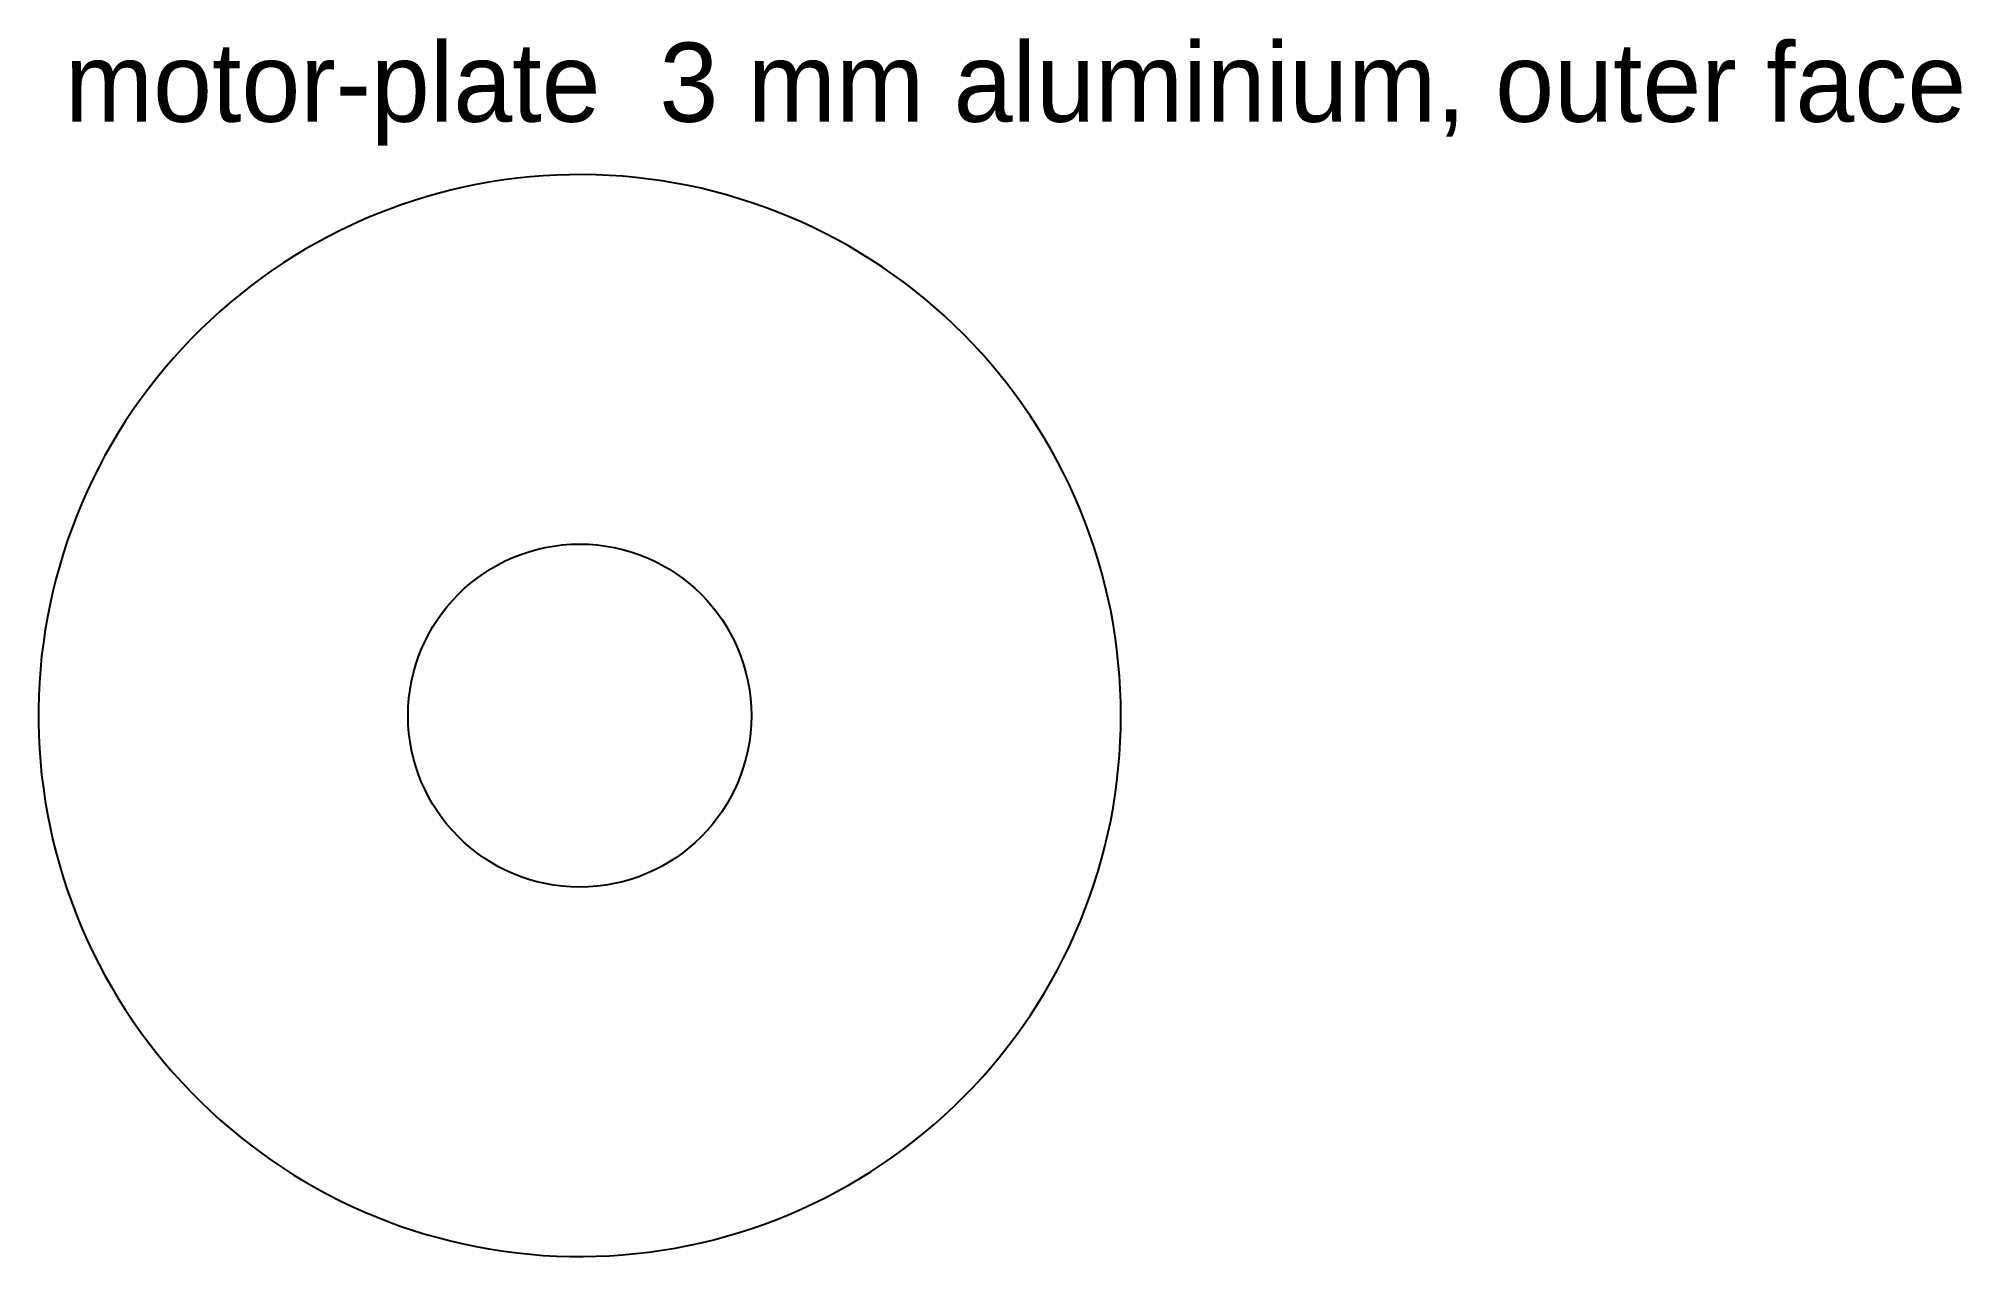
# Model space of a CAD drawing. Header units: millimetres. Extents: x 0 to 146, y 0 to 92.
import ezdxf

# ---------------------------------------------------------------- set-up
doc = ezdxf.new("R2010")
doc.units = ezdxf.units.MM
for name, color, linetype in [('CUT_INSIDE', 5, 'Continuous'), ('CUT_OUTSIDE', 1, 'Continuous'), ('NOTES', 7, 'Continuous')]:
    doc.layers.add(name, color=color, linetype=linetype)

msp = doc.modelspace()

# ---------------------------------------------------------------- linework, layer by layer
at = {"layer": 'CUT_INSIDE'}
msp.add_circle((41, 41), 13, dxfattribs=at)
at = {"layer": 'CUT_OUTSIDE'}
msp.add_lwpolyline([(82, 41), (81.98, 42), (81.95, 43), (81.89, 44), (81.8, 45), (81.69, 46), (81.56, 46.99), (81.4, 47.98), (81.22, 48.97), (81.01, 49.95), (80.78, 50.92), (80.52, 51.89), (80.25, 52.86), (79.94, 53.81), (79.62, 54.76), (79.27, 55.7), (78.9, 56.63), (78.51, 57.55), (78.09, 58.47), (77.65, 59.37), (77.19, 60.26), (76.71, 61.14), (76.21, 62), (75.68, 62.86), (75.14, 63.7), (74.57, 64.53), (73.99, 65.34), (73.38, 66.14), (72.76, 66.92), (72.12, 67.69), (71.45, 68.45), (70.77, 69.18), (70.08, 69.9), (69.36, 70.6), (68.63, 71.29), (67.88, 71.96), (67.12, 72.6), (66.34, 73.23), (65.54, 73.84), (64.73, 74.43), (63.91, 75), (63.07, 75.55), (62.22, 76.08), (61.35, 76.59), (60.48, 77.08), (59.59, 77.54), (58.69, 77.99), (57.78, 78.41), (56.86, 78.81), (55.93, 79.18), (54.99, 79.54), (54.05, 79.87), (53.09, 80.17), (52.13, 80.46), (51.16, 80.72), (50.19, 80.96), (49.21, 81.17), (48.23, 81.36), (47.24, 81.52), (46.24, 81.66), (45.25, 81.78), (44.25, 81.87), (43.25, 81.94), (42.25, 81.98), (41.25, 82), (40.25, 81.99), (39.24, 81.96), (38.24, 81.91), (37.24, 81.83), (36.25, 81.72), (35.25, 81.59), (34.26, 81.44), (33.27, 81.27), (32.29, 81.06), (31.32, 80.84), (30.35, 80.59), (29.38, 80.32), (28.42, 80.02), (27.47, 79.7), (26.53, 79.36), (25.6, 79), (24.67, 78.61), (23.76, 78.2), (22.85, 77.77), (21.96, 77.31), (21.08, 76.84), (20.21, 76.34), (19.35, 75.82), (18.51, 75.28), (17.67, 74.72), (16.86, 74.14), (16.05, 73.54), (15.27, 72.92), (14.49, 72.28), (13.74, 71.62), (13, 70.95), (12.27, 70.26), (11.57, 69.54), (10.88, 68.82), (10.21, 68.07), (9.55, 67.31), (8.92, 66.53), (8.3, 65.74), (7.71, 64.94), (7.13, 64.12), (6.58, 63.28), (6.05, 62.43), (5.53, 61.57), (5.04, 60.7), (4.57, 59.81), (4.12, 58.92), (3.69, 58.01), (3.29, 57.09), (2.91, 56.17), (2.55, 55.23), (2.21, 54.29), (1.9, 53.33), (1.61, 52.38), (1.34, 51.41), (1.1, 50.44), (0.88, 49.46), (0.68, 48.47), (0.51, 47.49), (0.37, 46.5), (0.24, 45.5), (0.15, 44.5), (0.07, 43.5), (0.02, 42.5), (0, 41.5), (0, 40.5), (0.02, 39.5), (0.07, 38.49), (0.15, 37.5), (0.24, 36.5), (0.37, 35.5), (0.51, 34.51), (0.68, 33.52), (0.88, 32.54), (1.1, 31.56), (1.34, 30.59), (1.61, 29.62), (1.9, 28.66), (2.21, 27.71), (2.55, 26.77), (2.91, 25.83), (3.29, 24.9), (3.69, 23.99), (4.12, 23.08), (4.57, 22.18), (5.04, 21.3), (5.53, 20.43), (6.05, 19.57), (6.58, 18.72), (7.13, 17.88), (7.71, 17.06), (8.3, 16.26), (8.92, 15.46), (9.55, 14.69), (10.21, 13.93), (10.88, 13.18), (11.57, 12.45), (12.27, 11.74), (13, 11.05), (13.74, 10.37), (14.49, 9.72), (15.27, 9.08), (16.05, 8.46), (16.86, 7.86), (17.67, 7.28), (18.51, 6.72), (19.35, 6.18), (20.21, 5.66), (21.08, 5.16), (21.96, 4.69), (22.85, 4.23), (23.76, 3.8), (24.67, 3.39), (25.6, 3), (26.53, 2.64), (27.47, 2.29), (28.42, 1.98), (29.38, 1.68), (30.35, 1.41), (31.32, 1.16), (32.29, 0.93), (33.27, 0.73), (34.26, 0.56), (35.25, 0.4), (36.25, 0.28), (37.24, 0.17), (38.24, 0.09), (39.24, 0.04), (40.25, 0.01), (41.25, 0), (42.25, 0.02), (43.25, 0.06), (44.25, 0.13), (45.25, 0.22), (46.24, 0.34), (47.24, 0.48), (48.23, 0.64), (49.21, 0.83), (50.19, 1.04), (51.16, 1.28), (52.13, 1.54), (53.09, 1.82), (54.05, 2.13), (54.99, 2.46), (55.93, 2.82), (56.86, 3.19), (57.78, 3.59), (58.69, 4.01), (59.59, 4.46), (60.48, 4.92), (61.35, 5.41), (62.22, 5.92), (63.07, 6.45), (63.91, 7), (64.73, 7.57), (65.54, 8.16), (66.34, 8.77), (67.12, 9.4), (67.88, 10.04), (68.63, 10.71), (69.36, 11.39), (70.08, 12.1), (70.77, 12.82), (71.45, 13.55), (72.12, 14.31), (72.76, 15.07), (73.38, 15.86), (73.99, 16.66), (74.57, 17.47), (75.14, 18.3), (75.68, 19.14), (76.21, 19.99), (76.71, 20.86), (77.19, 21.74), (77.65, 22.63), (78.09, 23.53), (78.51, 24.45), (78.9, 25.37), (79.27, 26.3), (79.62, 27.24), (79.94, 28.19), (80.25, 29.14), (80.52, 30.11), (80.78, 31.08), (81.01, 32.05), (81.22, 33.03), (81.4, 34.02), (81.56, 35.01), (81.69, 36), (81.8, 37), (81.89, 37.99), (81.95, 39), (81.98, 40), (82, 41)], close=True, dxfattribs=at)

# ---------------------------------------------------------------- texts
at = {"layer": 'NOTES'}
msp.add_text('motor-plate  3 mm aluminium, outer face', height=6, dxfattribs=at).set_placement((2, 86))

doc.saveas('drawing.dxf')
